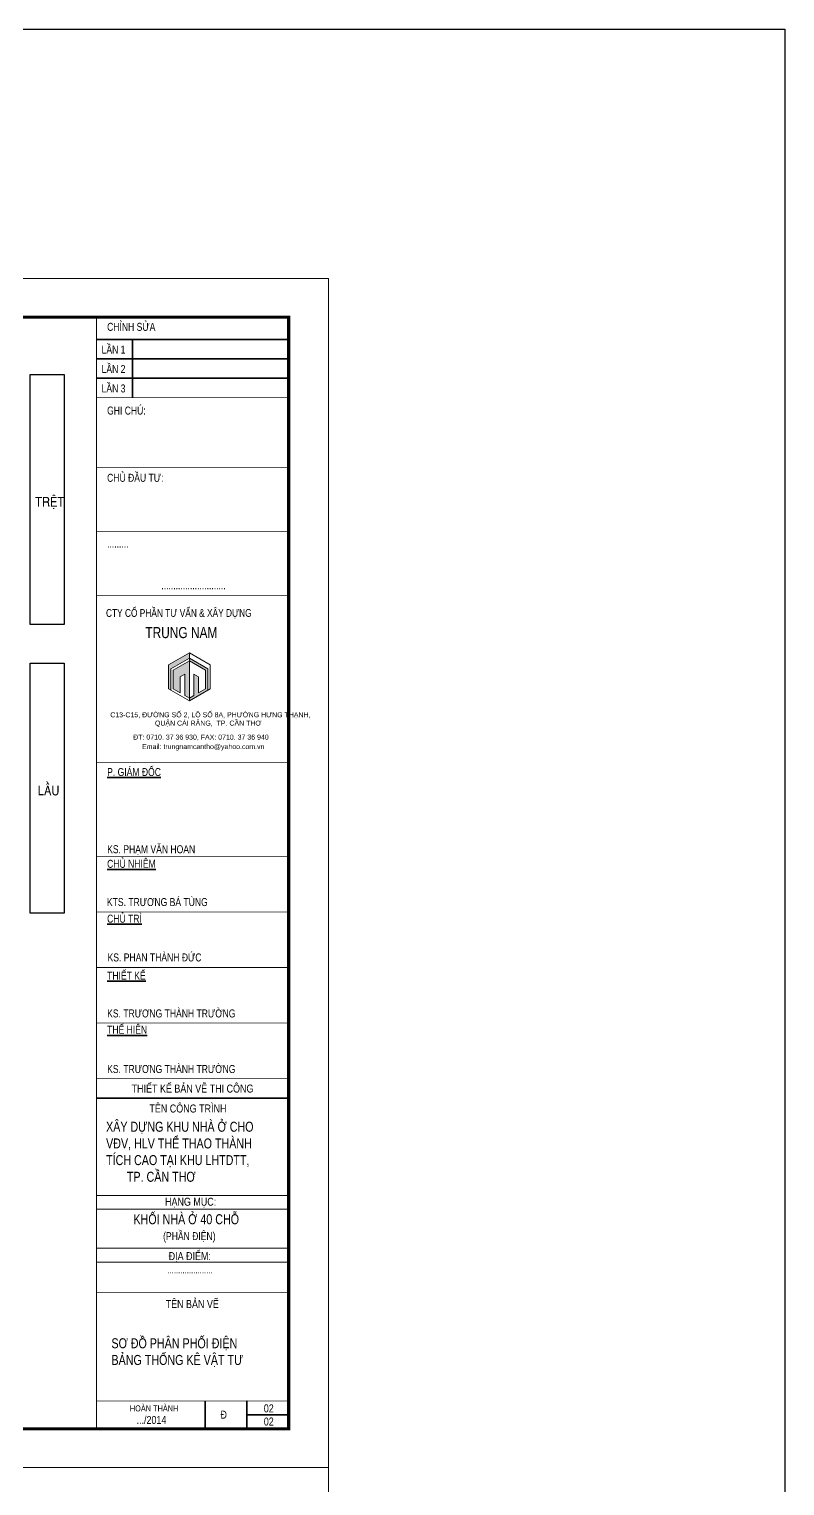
# Model space of a CAD drawing. Header units: millimetres. Extents: x 100 to 288, y -65 to 177.
# Drawn here: x 193.38 to 212.25, y -27.8 to 8.59 of the extents above; entities that cross this region are included whole.
import ezdxf

# ---------------------------------------------------------------- set-up
doc = ezdxf.new("R2010")
doc.units = ezdxf.units.MM
doc.header["$LTSCALE"] = 0.3
doc.header["$MEASUREMENT"] = 0
doc.layers.get('0').update_dxf_attribs({"linetype": 'CONTINUOUS', "lineweight": 13})
doc.layers.get('DEFPOINTS').update_dxf_attribs({"linetype": 'CONTINUOUS', "lineweight": 13})
for name, color, linetype in [('LAYER 1', 1, 'CONTINUOUS'), ('LAYER 7', 7, 'CONTINUOUS'), ('LAYER1', 1, 'CONTINUOUS'), ('LAYER3', 34, 'CONTINUOUS'), ('LAYER5', 5, 'CONTINUOUS'), ('LAYER7', 7, 'CONTINUOUS')]:
    doc.layers.add(name, color=color, linetype=linetype)
doc.styles.add('HELVE', font='')
doc.styles.add('VNI - HELVE', font='VBOOKMN.TTF', dxfattribs={"width": 0.8})
doc.styles.get('HELVE').set_extended_font_data('VNhelvetica')

msp = doc.modelspace()

# ---------------------------------------------------------------- hatches: boundary and pattern name
at = {"linetype": 'Continuous', "ltscale": 0.08}
h = msp.add_hatch(color=8, dxfattribs=at)
h.paths.add_polyline_path([(197.37885, -7.12405), (197.37885, -6.99044), (196.85817, -7.29106), (196.85817, -7.89229), (196.91602, -7.92569), (196.91602, -7.39126)])
h.paths.add_polyline_path([(197.37885, -7.19085), (196.97388, -7.42466), (196.97388, -7.89229), (197.14744, -7.9925), (197.14744, -7.59167), (197.26315, -7.52487), (197.26315, -8.0593), (197.37885, -8.12611)])
msp.add_hatch(color=8, dxfattribs=at).paths.add_polyline_path([(197.61027, -7.59167), (197.49456, -7.52487), (197.49456, -8.0593), (197.37885, -8.12611), (197.37885, -8.19291), (197.84169, -7.92569), (197.84169, -7.39126), (197.37885, -7.12405), (197.37885, -7.19085), (197.78383, -7.42466), (197.78383, -7.89229), (197.61027, -7.9925)])

# ---------------------------------------------------------------- linework, layer by layer
for p, q in [((197.37885, -7.12405), (196.91602, -7.39126)), ((197.37885, -7.19085), (196.97388, -7.42466)), ((197.37885, -6.99044), (197.37885, -7.12405)), ((197.37885, -6.99044), (197.37885, -8.19291)), ((197.37885, -7.12405), (197.84169, -7.39126)), ((197.37885, -7.19085), (197.37885, -8.12611)), ((197.37885, -7.19085), (197.78383, -7.42466)), ((196.91602, -7.39126), (196.91602, -7.92569)), ((196.97388, -7.42466), (196.97388, -7.89229)), ((197.14744, -7.59167), (197.26315, -7.52487)), ((197.14744, -7.59167), (197.14744, -7.9925)), ((197.26315, -7.52487), (197.26315, -8.0593)), ((197.61027, -7.59167), (197.49456, -7.52487)), ((197.49456, -7.52487), (197.49456, -8.0593)), ((197.61027, -7.59167), (197.61027, -7.9925)), ((197.78383, -7.42466), (197.78383, -7.89229)), ((197.84169, -7.39126), (197.84169, -7.92569))]:
    msp.add_line(p, q, dxfattribs=at)
msp.add_lwpolyline([(196.85817, -7.89229), (197.37885, -8.19291), (197.89954, -7.89229), (197.89954, -7.29106), (197.37885, -6.99044), (196.85817, -7.29106)], close=True, dxfattribs=at)
for points in [[(196.97388, -7.89229), (197.14744, -7.9925)], [(197.78383, -7.89229), (197.61027, -7.9925)], [(197.26315, -8.0593), (197.37885, -8.12611)], [(197.49456, -8.0593), (197.37885, -8.12611)]]:
    msp.add_lwpolyline(points, dxfattribs=at)
for points in [[(195.05793, -20.5456), (199.85754, -20.5456)], [(195.05793, -20.89278), (199.85754, -20.89278)], [(195.05793, -21.86508), (199.85754, -21.86508)], [(195.05793, -22.21227), (199.85754, -22.21227)]]:
    msp.add_lwpolyline(points)
at = {"layer": 'DEFPOINTS', "linetype": 'Continuous', "ltscale": 0.08}
for points in [[(158.85754, -27.34106), (200.85754, -27.34106), (200.85754, 2.35894), (158.85754, 2.35894)], [(158.85754, -57.04106), (200.85754, -57.04106), (200.85754, -27.34106), (158.85754, -27.34106)]]:
    msp.add_lwpolyline(points, close=True, dxfattribs=at)
at = {"layer": 'LAYER 1', "linetype": 'Continuous'}
for points in [[(193.40598, -0.03746), (194.25332, -0.03746), (194.25332, -6.28385), (193.40598, -6.28385)], [(193.40598, -7.24796), (194.25332, -7.24796), (194.25332, -13.49435), (193.40598, -13.49435)]]:
    msp.add_lwpolyline(points, close=True, dxfattribs=at)
at = {"layer": 'LAYER 7', "lineweight": 35}
for points in [[(195.05793, 0.8409), (199.85754, 0.8409)], [(195.96173, -0.61729), (195.96173, 0.8409)], [(195.05793, 0.35484), (199.85754, 0.35484)], [(195.05793, -0.13122), (199.85754, -0.13122)], [(195.05793, -18.11548), (199.85754, -18.11548)], [(197.77442, -25.68414), (197.77442, -26.37851)], [(198.81598, -25.68414), (198.81598, -25.68414), (198.81598, -26.37851)], [(198.81598, -26.03132), (199.85754, -26.03132)]]:
    msp.add_lwpolyline(points, dxfattribs=at)
at = {"layer": 'LAYER3', "lineweight": -2, "ltscale": 0.08}
msp.add_lwpolyline([(108.01391, 8.59192), (212.25043, 8.59192), (212.25043, -64.85135), (108.01391, -64.85135)], close=True, dxfattribs=at)
at = {"layer": 'LAYER7', "linetype": 'Continuous', "const_width": 0.08}
msp.add_lwpolyline([(199.85754, 1.3964), (160.65754, 1.3964), (160.65754, -26.37851), (199.85754, -26.37851)], close=True, dxfattribs=at)
at = {"layer": 'LAYER7', "const_width": 0.02777}
msp.add_lwpolyline([(199.85754, 1.3964), (195.05793, 1.3964), (195.05793, -26.37851), (199.85754, -26.37851)], close=True, dxfattribs=at)
at = {"layer": 'LAYER7'}
for points, const_width in [([(195.05793, -0.61729), (199.85754, -0.61729)], 0.01736), ([(195.05793, -2.36122), (199.85754, -2.36122)], 0.01736), ([(195.05793, -3.96133), (199.85754, -3.96133)], 0.01736), ([(195.05793, -5.56127), (199.85754, -5.56127)], 0.02123), ([(195.05793, -9.7275), (199.85754, -9.7275)], 0.01736), ([(195.05793, -12.07443), (199.85754, -12.07443)], 0.01736), ([(195.05793, -13.46318), (199.85754, -13.46318)], 0.01736), ([(195.05793, -14.85192), (199.85754, -14.85192)], 0.01736), ([(195.05793, -16.24067), (199.85754, -16.24067)], 0.01736), ([(195.05793, -17.62942), (199.85754, -17.62942)], 0.01736), ([(195.05793, -22.97608), (199.85754, -22.97608)], 0.01736), ([(195.05793, -25.68414), (199.85754, -25.68414)], 0.01736)]:
    msp.add_lwpolyline(points, dxfattribs=dict(at, const_width=const_width))

# ---------------------------------------------------------------- texts
at = {"layer": 'LAYER 7', "lineweight": 35, "attachment_point": 1, "style": 'VNI - HELVE'}
for s, insert, char_height, width in [('CHÆNH SÖÛA', (195.32574, 1.25408), 0.2, 5.3196514), ('LAÀN 1', (195.18808, 0.6877), 0.2, 5.3196514), ('LAÀN 2', (195.18808, 0.20164), 0.2, 5.3196514), ('LAÀN 3', (195.18808, -0.28442), 0.2, 5.3196514), ('GHI CHUÙ:', (195.32574, -0.83762), 0.2, 5.3196514), ('CHUÛ ÑAÀU TÖ:', (195.32574, -2.51693), 0.2, 5.3196514), ('.........', (195.32574, -4.16287), 0.2, 5.3196514), ('...........................', (196.68017, -5.2), 0.2, 5.3196514), ('{\\LP. GIAÙM ÑOÁC}', (195.32574, -9.86819), 0.2, 5.3196514), ('KS. PHAÏM VAÊN HOAN', (195.32574, -11.79658), 0.2, 5.3196514), ('{\\LCHUÛ NHIEÄM}', (195.32574, -12.16089), 0.2, 5.3196514), ('KTS. TRÖÔNG BAÙ TUØNG', (195.32042, -13.1167), 0.2, 5.3196514), ('{\\LCHUÛ TRÌ}', (195.32574, -13.53152), 0.2, 5.3196514), ('KS. PHAN THAØNH ÑÖÙC', (195.33637, -14.50013), 0.2, 5.3196514), ('{\\LTHIEÁT KEÁ}', (195.32574, -14.95476), 0.2, 5.3196514), ('KS. TRÖÔNG THAØNH TRÖÔØNG', (195.32574, -15.89951), 0.2, 5.3196514), ('{\\LTHEÅ HIEÄN}', (195.32574, -16.30788), 0.2, 5.3196514), ('KS. TRÖÔNG THAØNH TRÖÔØNG', (195.32574, -17.28825), 0.2, 5.3196514), ('{\\fVNI-Helve|b0|i0|c0|p2;THIEÁT KEÁ BAÛN VEÕ THI COÂNG}', (195.93711, -17.77636), 0.2, 5.3196514), ('{\\fVNI-Helve|b0|i0|c0|p2;TEÂN COÂNG TRÌNH}', (196.38154, -18.27434), 0.2, 5.3196514), ('XAÂY DÖÏNG KHU NHAØ ÔÛ CHO\\PVÑV, HLV THEÅ THAO THAØNH \\PTÍCH CAO TAÏI KHU LHTDTT, \\P       TP. CAÀN THÔ', (195.29912, -18.70505), 0.25, 7.090827), ('{\\fVNI-Helve|b0|i0|c0|p2;HAÏNG MUÏC:}', (196.77145, -20.60387), 0.2, 5.3196514), ('KHOÁI NHAØ ÔÛ 40 CHOÃ', (195.9833, -21.01594), 0.25, 7.090827), ('(PHAÀN ÑIEÄN{\\fVNI-Helve-Condense|b0|i0|c0|p2;\\W1;)}', (196.72382, -21.46366), 0.2, 7.090827), ('{\\fVNI-Helve|b0|i0|c0|p2;ÑÒA ÑIEÅM:}', (196.86252, -21.96251), 0.2, 5.3196514), ('{\\fVNI-Helve|b0|i0|c0|p2;.....................}', (196.82909, -22.31947), 0.1735932, 5.3196514), ('{\\fVNI-Helve|b0|i0|c0|p2;TEÂN BAÛN VEÕ}', (196.78696, -23.15957), 0.2, 5.3196514), ('SÔ ÑOÀ PHAÂN PHOÁI ÑIEÄN\\PBAÛNG THOÁNG KEÂ VAÄT TÖ', (195.43386, -24.11466), 0.25, 5.3196514), ('{\\fVNI-Helve|b0|i0|c0|p2;HOAØN THAØNH}', (195.89327, -25.79157), 0.15, 5.3196514), ('{\\fVNI-Helve|b0|i0|c0|p2;02}', (199.23801, -25.76638), 0.2, 5.3196514), ('{\\fVNI-Helve|b0|i0|c0|p2;.../2014}', (196.0599, -26.05603), 0.2, 5.3196514), ('{\\fVNI-Helve|b0|i0|c0|p2;Ñ}', (198.15561, -25.92231), 0.2, 5.3196514), ('{\\fVNI-Helve|b0|i0|c0|p2;02}', (199.23801, -26.09482), 0.2, 5.3196514)]:
    msp.add_mtext(s, dxfattribs=dict(at, insert=insert, char_height=char_height, width=width))
at = {"layer": 'LAYER1', "char_height": 0.243, "style": 'HELVE'}
for s, insert, attachment_point in [('{\\fVNI-Helve-Condense|b0|i0|c0|p2;TREÄT}', (193.52951, -3.09669), 1), ('{\\fVNI-Helve-Condense|b0|i0|c0|p2;LAÀU }', (193.86472, -10.30718), 2)]:
    msp.add_mtext(s, dxfattribs=dict(at, insert=insert, attachment_point=attachment_point))
at = {"layer": 'LAYER5', "attachment_point": 1, "style": 'VNI - HELVE'}
for s, insert, char_height, width in [('{\\H0.9774x;CTY COÅ PHAÀN TÖ VAÁN & XAÂY DÖÏNG} ', (195.29704, -5.89663), 0.1989111, 4.6798446), ('TRUNG NAM', (196.27958, -6.34462), 0.277749, 3.5929619), ('{\\fVNI-Helve|b0|i0|c0|p2;C13-C15, ÑÖÔØNG SOÁ 2, LOÂ SOÁ 8A, PHÖÔØNG HÖNG THAÏNH, \\P                       QUAÄN CAÙI RAÊNG,  TP. CAÀN THÔ}', (195.40443, -8.47552), 0.1249871, 8.0241984), ('{\\fVNI-Helve|b0|i0|c0|p2;ÑT: 0710. 37 36 930, FAX: 0710. 37 36 940}', (195.97647, -9.03349), 0.1249871, 8.0241984), ('{\\fVNI-Helve|b0|i0|c0|p2;Email: trungnamcantho@yahoo.com.vn}', (196.19867, -9.26987), 0.1249871, 8.0241984)]:
    msp.add_mtext(s, dxfattribs=dict(at, insert=insert, char_height=char_height, width=width))

doc.saveas('drawing.dxf')
